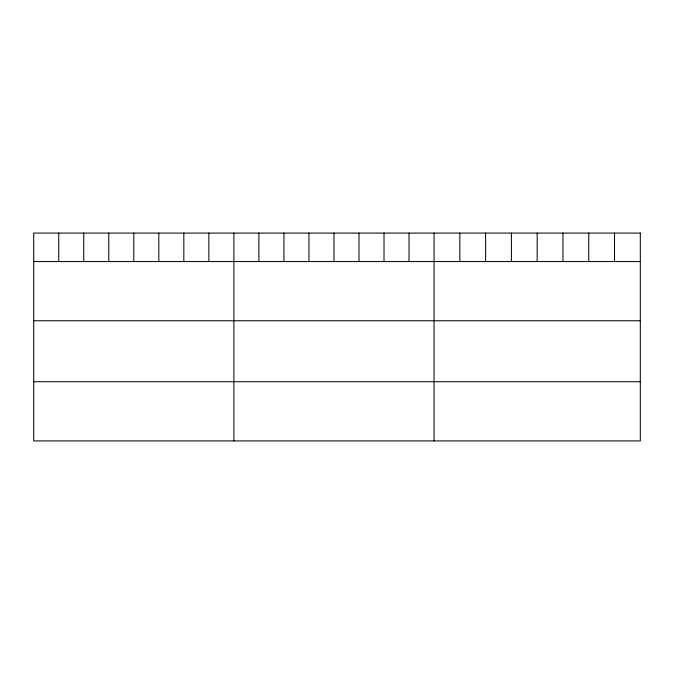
<?xml version="1.0" encoding="UTF-8"?>
<svg xmlns="http://www.w3.org/2000/svg" width="674" height="674" viewBox="0 0 674 674"><rect width="100%" height="100%" fill="white"/><g stroke="black" fill="none" stroke-linecap="round" stroke-linejoin="round"><path stroke-width="1.01" d="M33.7 261.563L640.3 261.563M33.7 320.757L640.3 320.757M33.7 381.737L640.3 381.737M614.519 233.078L614.519 261.563M588.739 233.078L588.739 261.563M562.959 233.078L562.959 261.563M537.178 233.078L537.178 261.563M511.398 233.078L511.398 261.563M485.617 233.078L485.617 261.563M459.837 233.078L459.837 261.563M434.056 233.078L434.056 440.922M409.034 233.078L409.034 261.563M384.012 233.078L384.012 261.563M358.989 233.078L358.989 261.563M333.967 233.078L333.967 261.563M308.945 233.078L308.945 261.563M283.923 233.078L283.923 261.563M258.9 233.078L258.9 261.563M233.878 233.078L233.878 440.922M208.856 233.078L208.856 261.563M183.833 233.078L183.833 261.563M158.811 233.078L158.811 261.563M133.789 233.078L133.789 261.563M108.767 233.078L108.767 261.563M83.745 233.078L83.745 261.563M58.722 233.078L58.722 261.563M640.3 233.078L33.7 233.078L33.7 440.922L640.3 440.922L640.3 233.078"/></g></svg>
